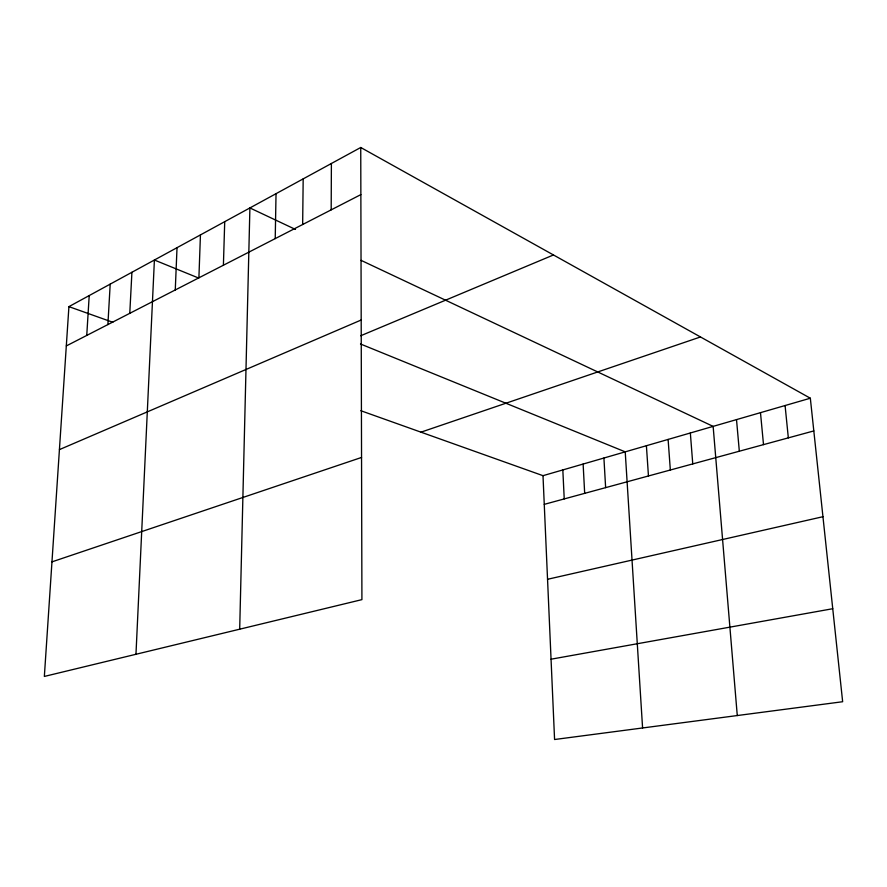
<?xml version="1.0" encoding="UTF-8"?>
<svg xmlns="http://www.w3.org/2000/svg" width="887" height="887" viewBox="0 0 887 887"><rect width="100%" height="100%" fill="white"/><g stroke="black" fill="none" stroke-linecap="round" stroke-linejoin="round"><path stroke-width="1.33" d="M331.184 209.864L331.394 163.496M302.655 224.511L303.177 178.886M275.225 238.603L276.034 193.688M239.69 629.193L249.901 207.935L295.482 229.434M223.402 265.224L224.721 221.672M198.899 277.819L200.44 234.911M175.271 289.96L177.023 247.684M135.966 654.273L154.405 260.024L198.555 278.008M129.779 313.322L131.919 272.287M107.892 324.575L110.199 284.128M86.749 335.43L89.21 295.582M68.92 306.636L44.35 676.437L361.918 599.634L360.743 147.486L68.92 306.636L112.826 322.291M66.314 345.93L360.865 194.608M59.418 449.62L361.186 320.007M360.699 335.752L553.466 254.968M420.97 432.169L700.475 336.96M51.967 561.859L361.552 457.448M542.999 475.676L810.33 398.219L842.65 701.728L554.575 739.514L542.999 475.676L360.787 410.703M544.263 504.359L813.811 430.927M547.545 579.289L822.948 516.711M551.049 659.196L832.749 608.715M360.499 343.99L625.224 451.849L642.587 727.972M361.053 260.346L713.137 426.381L737.274 715.554M360.743 147.486L810.33 398.219M785.084 405.536L788.332 437.868M760.481 412.655L763.507 444.631M736.509 419.606L739.326 451.217M690.341 432.978L692.758 463.901M668.111 439.431L670.339 470.01M646.401 445.717L648.452 475.964M603.914 458.025L605.633 487.639M583.125 464.056L584.677 493.338M562.824 469.933L564.232 498.915"/></g></svg>
